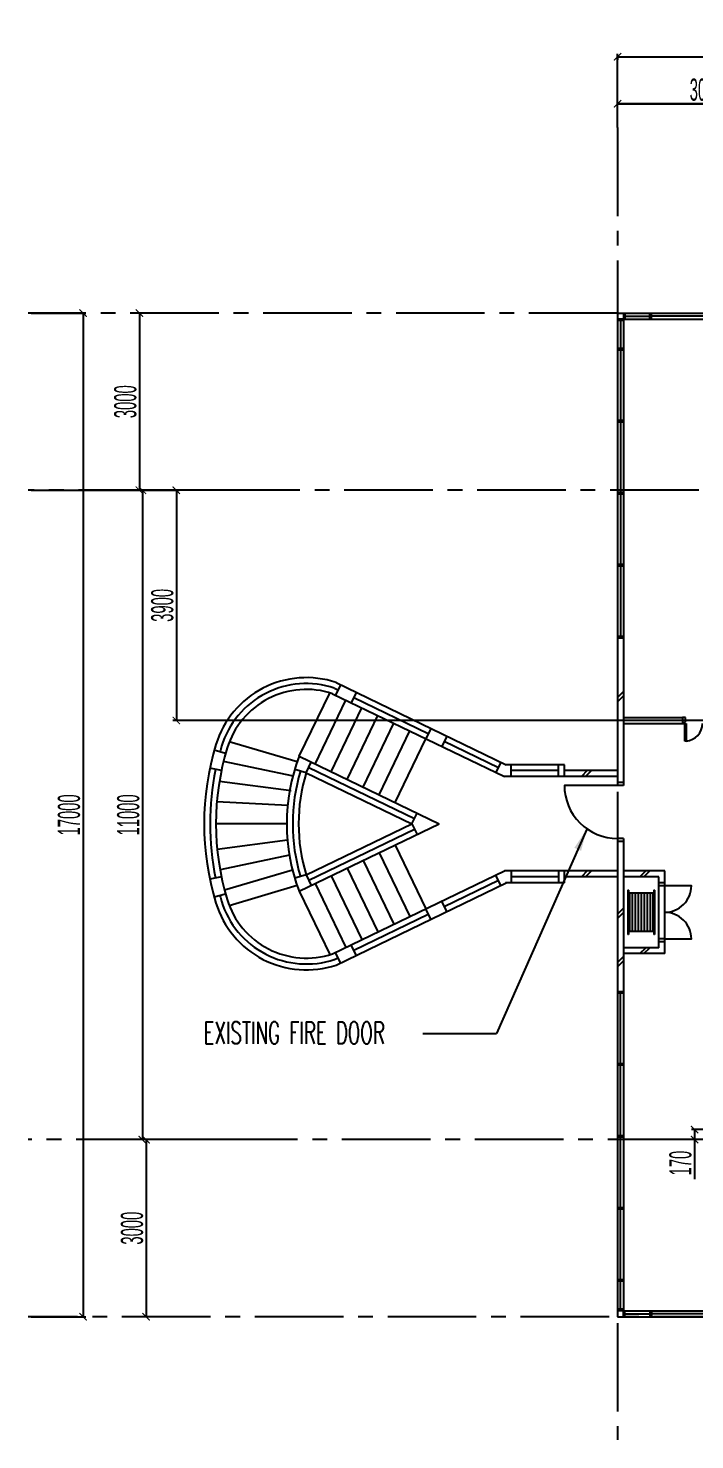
# Model space of a CAD drawing. Extents: x 41709 to 134796, y -159479 to -132526.
# Drawn here: x 41709 to 52994, y -156948 to -133038 of the extents above; entities that cross this region are included whole.
import ezdxf

# ---------------------------------------------------------------- set-up
doc = ezdxf.new("R2010")
doc.units = 0
doc.header["$LTSCALE"] = 1000
doc.header["$MEASUREMENT"] = 0
doc.header["$PDMODE"] = 34
doc.header["$PDSIZE"] = -5
doc.linetypes.add('CENTER2', pattern=[1.125, 0.75, -0.125, 0.125, -0.125])
doc.linetypes.add('PHANTOM', pattern=[2.5, 1.25, -0.25, 0.25, -0.25, 0.25, -0.25])
doc.layers.get('DEFPOINTS').update_dxf_attribs({"linetype": 'CONTINUOUS'})
for name, color, linetype in [('DIM', 9, 'CONTINUOUS'), ('DIM3', 9, 'CONTINUOUS'), ('EX-WALL', 7, 'CONTINUOUS'), ('EX-WIN', 9, 'CONTINUOUS'), ('GRIDLINE', 8, 'PHANTOM'), ('NEUWALL', 3, 'CONTINUOUS'), ('SPEC', 1, 'CONTINUOUS')]:
    doc.layers.add(name, color=color, linetype=linetype)
doc.styles.add('R100', font='ic-romns.shx', dxfattribs={"width": 0.5, "height": 375})
doc.styles.add('ROMANS', font='SIMPLEX.shx')
doc.dimstyles.new('R100', dxfattribs={"dimtxt": 375, "dimasz": 125, "dimexe": 50, "dimexo": 50, "dimgap": 50, "dimtad": 1, "dimdec": 0, "dimzin": 0, "dimdsep": 46, "dimtxsty": 'R100', "dimblk": 'ARCHTICK', "dimcen": 0.09, "dimclrd": 8, "dimclre": 8, "dimclrt": 2, "dimadec": 0, "dimazin": 0, "dimtfac": 0.57971, "dimtdec": 0, "dimtofl": 0, "dimtmove": 0, "dimatfit": 3, "dimldrblk": 'ARCHTICK', "dimfxl": 0, "dimtolj": 1, "dimtzin": 0, "dimarcsym": 0})

# ---------------------------------------------------------------- blocks, each defined once
blk = doc.blocks.new('_ArchTick')
at = {"layer": 'NEUWALL', "color": 0, "const_width": 0.15}
blk.add_lwpolyline([(-0.5, -0.5), (0.5, 0.5)], dxfattribs=at)
blk = doc.blocks.new('*D80')
at = {"layer": 'DEFPOINTS', "color": 0}
for p in [(124787, -133521), (51687, -134770), (124787, -134796)]:
    blk.add_point(p, dxfattribs=at)
at = {"layer": 'DIM', "color": 8, "lineweight": -2}
for p, q in [((51687, -134720), (51687, -133471)), ((51687, -133521), (124787, -133521)), ((124787, -134746), (124787, -133471))]:
    blk.add_line(p, q, dxfattribs=at)
at = {"layer": 'DIM', "color": 8, "lineweight": -2, "xscale": 125, "yscale": 125, "zscale": 125, "rotation": 180}
blk.add_blockref('_ArchTick', (51687, -133521), dxfattribs=at)
at = {"layer": 'DIM', "color": 8, "lineweight": -2, "xscale": 125, "yscale": 125, "zscale": 125}
blk.add_blockref('_ArchTick', (124787, -133521), dxfattribs=at)
at = {"layer": 'DIM', "color": 2, "insert": (88237, -133284), "char_height": 375, "attachment_point": 5, "style": 'R100'}
blk.add_mtext('\\A1;73100', dxfattribs=at)
blk = doc.blocks.new('*D95')
at = {"layer": 'DEFPOINTS', "color": 0}
for p in [(54687, -134318), (51687, -134770), (54687, -134770)]:
    blk.add_point(p, dxfattribs=at)
at = {"layer": 'DIM', "color": 8, "lineweight": -2}
for p, q in [((51687, -134720), (51687, -134268)), ((51687, -134318), (54687, -134318)), ((54687, -134720), (54687, -134268))]:
    blk.add_line(p, q, dxfattribs=at)
at = {"layer": 'DIM', "color": 8, "lineweight": -2, "xscale": 125, "yscale": 125, "zscale": 125, "rotation": 180}
blk.add_blockref('_ArchTick', (51687, -134318), dxfattribs=at)
at = {"layer": 'DIM', "color": 8, "lineweight": -2, "xscale": 125, "yscale": 125, "zscale": 125}
blk.add_blockref('_ArchTick', (54687, -134318), dxfattribs=at)
at = {"layer": 'DIM', "color": 2, "insert": (53187, -134080), "char_height": 375, "attachment_point": 5, "style": 'R100'}
blk.add_mtext('\\A1;3000', dxfattribs=at)
blk = doc.blocks.new('*D144')
at = {"layer": 'DEFPOINTS', "color": 0}
for p in [(44712, -151864), (43704, -154864), (44836, -154864)]:
    blk.add_point(p, dxfattribs=at)
at = {"layer": 'NEUWALL', "color": 8, "lineweight": -2}
for p, q in [((44662, -151864), (43654, -151864)), ((43704, -151864), (43704, -154864)), ((44786, -154864), (43654, -154864))]:
    blk.add_line(p, q, dxfattribs=at)
at = {"layer": 'NEUWALL', "color": 8, "lineweight": -2, "xscale": 125, "yscale": 125, "zscale": 125}
for p, rotation in [((43704, -151864), 90), ((43704, -154864), 270)]:
    blk.add_blockref('_ArchTick', p, dxfattribs=dict(at, rotation=rotation))
at = {"layer": 'NEUWALL', "color": 7, "insert": (43467, -153364), "char_height": 375, "attachment_point": 5, "rotation": 90, "style": 'R100'}
blk.add_mtext('\\A1;3000', dxfattribs=at)
blk = doc.blocks.new('*D145')
at = {"layer": 'DEFPOINTS', "color": 0}
for p in [(45359, -140864), (43642, -151864), (45359, -151864)]:
    blk.add_point(p, dxfattribs=at)
at = {"layer": 'NEUWALL', "color": 8, "lineweight": -2}
for p, q in [((45309, -140864), (43592, -140864)), ((43642, -140864), (43642, -151864)), ((45309, -151864), (43592, -151864))]:
    blk.add_line(p, q, dxfattribs=at)
at = {"layer": 'NEUWALL', "color": 8, "lineweight": -2, "xscale": 125, "yscale": 125, "zscale": 125}
for p, rotation in [((43642, -140864), 90), ((43642, -151864), 270)]:
    blk.add_blockref('_ArchTick', p, dxfattribs=dict(at, rotation=rotation))
at = {"layer": 'NEUWALL', "color": 7, "insert": (43404, -146364), "char_height": 375, "attachment_point": 5, "rotation": 90, "style": 'R100'}
blk.add_mtext('\\A1;11000', dxfattribs=at)
blk = doc.blocks.new('*D146')
at = {"layer": 'DEFPOINTS', "color": 0}
for p in [(41709, -140864), (44217, -144764), (51317, -144764)]:
    blk.add_point(p, dxfattribs=at)
at = {"layer": 'NEUWALL', "color": 8, "lineweight": -2}
for p, q in [((41759, -140864), (44267, -140864)), ((44217, -140864), (44217, -144764)), ((51267, -144764), (44167, -144764))]:
    blk.add_line(p, q, dxfattribs=at)
at = {"layer": 'NEUWALL', "color": 8, "lineweight": -2, "xscale": 125, "yscale": 125, "zscale": 125}
for p, rotation in [((44217, -140864), 90), ((44217, -144764), 270)]:
    blk.add_blockref('_ArchTick', p, dxfattribs=dict(at, rotation=rotation))
at = {"layer": 'NEUWALL', "color": 7, "insert": (43980, -142814), "char_height": 375, "attachment_point": 5, "rotation": 90, "style": 'R100'}
blk.add_mtext('\\A1;3900', dxfattribs=at)
blk = doc.blocks.new('*D147')
at = {"layer": 'DEFPOINTS', "color": 0}
for p in [(44836, -137864), (43592, -140864), (45309, -140864)]:
    blk.add_point(p, dxfattribs=at)
at = {"layer": 'NEUWALL', "color": 8, "lineweight": -2}
for p, q in [((44786, -137864), (43542, -137864)), ((43592, -137864), (43592, -140864)), ((45259, -140864), (43542, -140864))]:
    blk.add_line(p, q, dxfattribs=at)
at = {"layer": 'NEUWALL', "color": 8, "lineweight": -2, "xscale": 125, "yscale": 125, "zscale": 125}
for p, rotation in [((43592, -137864), 90), ((43592, -140864), 270)]:
    blk.add_blockref('_ArchTick', p, dxfattribs=dict(at, rotation=rotation))
at = {"layer": 'NEUWALL', "color": 7, "insert": (43354, -139364), "char_height": 375, "attachment_point": 5, "rotation": 90, "style": 'R100'}
blk.add_mtext('\\A1;3000', dxfattribs=at)
blk = doc.blocks.new('*D148')
at = {"layer": 'DEFPOINTS', "color": 0}
for p in [(41709, -137864), (41709, -154864), (42637, -154864)]:
    blk.add_point(p, dxfattribs=at)
at = {"layer": 'NEUWALL', "color": 8, "lineweight": -2}
for p, q in [((41759, -137864), (42687, -137864)), ((42637, -137864), (42637, -154864)), ((41759, -154864), (42687, -154864))]:
    blk.add_line(p, q, dxfattribs=at)
at = {"layer": 'NEUWALL', "color": 8, "lineweight": -2, "xscale": 125, "yscale": 125, "zscale": 125}
for p, rotation in [((42637, -137864), 90), ((42637, -154864), 270)]:
    blk.add_blockref('_ArchTick', p, dxfattribs=dict(at, rotation=rotation))
at = {"layer": 'NEUWALL', "color": 7, "insert": (42400, -146364), "char_height": 375, "attachment_point": 5, "rotation": 90, "style": 'R100'}
blk.add_mtext('\\A1;17000', dxfattribs=at)
blk = doc.blocks.new('*D149')
at = {"layer": 'DEFPOINTS', "color": 0}
for p in [(53596, -151694), (52990, -151864), (53543, -151864)]:
    blk.add_point(p, dxfattribs=at)
at = {"layer": 'NEUWALL', "color": 8, "lineweight": -2}
for p, q in [((53546, -151694), (52940, -151694)), ((52990, -151694), (52990, -151864)), ((53493, -151864), (52940, -151864)), ((52990, -151864), (52990, -152535))]:
    blk.add_line(p, q, dxfattribs=at)
at = {"layer": 'NEUWALL', "color": 8, "lineweight": -2, "xscale": 125, "yscale": 125, "zscale": 125}
for p, rotation in [((52990, -151694), 90), ((52990, -151864), 270)]:
    blk.add_blockref('_ArchTick', p, dxfattribs=dict(at, rotation=rotation))
at = {"layer": 'NEUWALL', "color": 7, "insert": (52752, -152262), "char_height": 375, "attachment_point": 5, "rotation": 90, "style": 'R100'}
blk.add_mtext('\\A1;170', dxfattribs=at)
blk = doc.blocks.new('*D178')
at = {"layer": 'DEFPOINTS', "color": 0}
for p in [(51687, -134318), (51687, -134318), (54687, -134318)]:
    blk.add_point(p, dxfattribs=at)
at = {"layer": 'NEUWALL', "color": 8, "lineweight": -2}
blk.add_line((54687, -134318), (51687, -134318), dxfattribs=at)
at = {"layer": 'NEUWALL', "color": 8, "lineweight": -2, "xscale": 125, "yscale": 125, "zscale": 125, "rotation": 180}
blk.add_blockref('_ArchTick', (51687, -134318), dxfattribs=at)
at = {"layer": 'NEUWALL', "color": 8, "lineweight": -2, "xscale": 125, "yscale": 125, "zscale": 125}
blk.add_blockref('_ArchTick', (54687, -134318), dxfattribs=at)
at = {"layer": 'NEUWALL', "color": 7, "insert": (53187, -134080), "char_height": 375, "attachment_point": 5, "style": 'R100'}
blk.add_mtext('\\A1;3000', dxfattribs=at)
blk = doc.blocks.new('*D202')
at = {"layer": 'DEFPOINTS', "color": 0}
for p in [(51687, -133471), (124787, -133459), (124787, -133521)]:
    blk.add_point(p, dxfattribs=at)
at = {"layer": 'NEUWALL', "color": 8, "lineweight": -2}
for p, q in [((51687, -133521), (51687, -133571)), ((51687, -133521), (124787, -133521)), ((124787, -133509), (124787, -133571))]:
    blk.add_line(p, q, dxfattribs=at)
at = {"layer": 'NEUWALL', "color": 8, "lineweight": -2, "xscale": 125, "yscale": 125, "zscale": 125, "rotation": 180}
blk.add_blockref('_ArchTick', (51687, -133521), dxfattribs=at)
at = {"layer": 'NEUWALL', "color": 8, "lineweight": -2, "xscale": 125, "yscale": 125, "zscale": 125}
blk.add_blockref('_ArchTick', (124787, -133521), dxfattribs=at)
at = {"layer": 'NEUWALL', "color": 7, "insert": (88237, -133284), "char_height": 375, "attachment_point": 5, "style": 'R100'}
blk.add_mtext('\\A1;73100', dxfattribs=at)

msp = doc.modelspace()

# ---------------------------------------------------------------- linework, layer by layer
at = {"layer": 'DIM', "color": 7}
msp.add_line((52786.7, -144763.6), (51317.3, -144763.6), dxfattribs=at)
at = {"layer": 'DIM3', "color": 7}
msp.add_line((48387.3, -150066.8), (49638.7, -150066.8), dxfattribs=at)
at = {"layer": 'EX-WALL', "color": 7}
for p, q in [((51686.7, -143368.6), (51686.7, -145863.6)), ((51786.7, -143368.6), (51686.7, -143368.6)), ((51786.7, -143368.6), (51786.7, -145863.6)), ((46993.3, -144158.8), (46908.9, -144333.7)), ((46923.2, -144120.4), (49802.9, -145513.6)), ((46297.6, -145371.2), (46818.8, -144290.3)), ((46860, -144310.1), (49770.5, -145713.6)), ((46891.6, -144215.3), (46952, -144244.4)), ((47263.5, -144289.1), (47179.1, -144464)), ((47222.1, -144374.9), (48482.7, -144983.8)), ((51786.7, -144274.2), (51686.7, -144375.5)), ((51786.7, -144345.4), (51686.7, -144446.7)), ((46567.8, -145501.5), (47089, -144420.6)), ((46838, -145631.8), (47359.3, -144550.9)), ((47108.3, -145762.1), (47629.5, -144681.2)), ((47378.5, -145892.4), (47899.7, -144811.5)), ((46263.2, -145465.6), (45112.2, -145126)), ((47648.7, -146022.7), (48169.9, -144941.8)), ((47918.9, -146153), (48440.1, -145072.1)), ((48524.5, -144897.2), (48440.1, -145072.1)), ((48794.7, -145027.5), (48710.4, -145202.4)), ((48752.9, -145114.3), (49670.7, -145557.6)), ((45051.1, -145322.1), (44858.6, -145267.9)), ((46297.6, -145371.2), (48666.8, -146513.6)), ((44979.7, -145613.6), (44784, -145572.7)), ((46201.5, -145709.5), (45015, -145458.8)), ((46413.9, -145649.3), (46222.4, -145591.7)), ((46413.9, -145649.3), (46500.8, -145469.2)), ((46457.3, -145559.2), (48249.7, -146423.6)), ((49712.9, -145470.2), (49628.5, -145645.2)), ((50786.7, -145513.6), (49802.9, -145513.6)), ((49886.7, -145713.6), (49886.7, -145513.6)), ((50686.7, -145713.6), (50686.7, -145513.6)), ((50786.7, -145713.6), (50786.7, -145513.6)), ((51686.7, -145613.6), (50786.7, -145613.6)), ((51173.1, -145613.6), (51074.4, -145713.6)), ((51243.4, -145613.6), (51144.6, -145713.6)), ((46159.4, -145956.1), (44945.4, -145797.3)), ((46413.9, -145649.3), (48206.3, -146513.6)), ((51686.7, -145713.6), (49770.5, -145713.6)), ((51786.7, -145813.6), (51686.7, -145813.6)), ((51786.7, -145863.6), (51686.7, -145863.6)), ((46101.8, -146203.5), (44902.5, -146141.2)), ((46086.7, -146513.6), (44886.7, -146513.6)), ((46297.6, -147656.1), (48666.8, -146513.6)), ((46413.9, -147378), (48206.3, -146513.6)), ((48206.3, -146513.6), (48293.2, -146333.5)), ((48206.3, -146513.6), (48293.2, -146693.8)), ((46099, -146794), (44908.4, -146949.7)), ((46457.3, -147468), (48249.7, -146603.7)), ((51686.7, -146763.6), (51686.7, -149358.6)), ((51786.7, -146763.6), (51686.7, -146763.6)), ((51786.7, -146763.6), (51686.7, -146763.6)), ((51786.7, -146763.6), (51786.7, -149358.6)), ((46131.5, -147047.5), (44956.8, -147295.8)), ((47648.7, -147004.6), (48169.9, -148085.4)), ((47918.9, -146874.2), (48440.1, -147955.1)), ((51786.7, -146813.6), (51686.7, -146813.6)), ((51786.7, -146813.6), (51686.7, -146813.6)), ((47108.3, -147265.2), (47629.5, -148346.1)), ((47378.5, -147134.9), (47899.7, -148215.8)), ((44979.7, -147413.6), (44784, -147454.5)), ((46184.8, -147299.7), (45033.2, -147639.5)), ((46413.9, -147378), (46222.4, -147435.6)), ((46413.9, -147378), (46500.8, -147558.1)), ((46567.8, -147525.8), (47089, -148606.7)), ((46838, -147395.5), (47359.3, -148476.4)), ((46860, -148717.1), (49770.5, -147313.6)), ((46923.2, -148906.9), (49802.9, -147513.6)), ((48752.9, -147913), (49670.7, -147469.7)), ((49712.9, -147557.1), (49628.5, -147382.1)), ((51686.7, -147313.6), (49770.5, -147313.6)), ((50786.7, -147513.6), (49786.7, -147513.6)), ((49886.7, -147313.6), (49886.7, -147513.6)), ((50686.7, -147313.6), (50686.7, -147513.6)), ((50786.7, -147513.6), (50786.7, -147313.6)), ((51686.7, -147413.6), (50786.7, -147413.6)), ((51173.1, -147313.6), (51074.4, -147413.6)), ((51243.4, -147313.6), (51144.6, -147413.6)), ((52062.4, -147413.6), (52163.6, -147313.6)), ((52133.5, -147413.6), (52234.8, -147313.6)), ((52486.7, -147513.6), (52386.7, -147513.6)), ((45051.1, -147705.2), (44858.6, -147759.4)), ((46263.2, -147561.7), (45112.2, -147901.2)), ((46297.6, -147656.1), (46818.8, -148737)), ((51861.7, -147638.6), (51861.7, -148388.6)), ((51871.7, -147638.6), (51861.7, -147638.6)), ((51871.7, -147638.6), (51871.7, -148388.6)), ((52301.7, -147688.6), (51871.7, -147688.6)), ((51886.7, -147688.6), (51886.7, -148338.6)), ((51936.7, -147688.6), (51936.7, -148338.6)), ((51986.7, -147688.6), (51986.7, -148338.6)), ((52036.7, -147688.6), (52036.7, -148338.6)), ((52086.7, -147688.6), (52086.7, -148338.6)), ((52136.7, -147688.6), (52136.7, -148338.6)), ((52186.7, -147688.6), (52186.7, -148338.6)), ((52236.7, -147688.6), (52236.7, -148338.6)), ((52286.7, -147688.6), (52286.7, -148338.6)), ((52301.7, -147638.6), (52301.7, -148388.6)), ((52311.7, -147638.6), (52301.7, -147638.6)), ((52311.7, -147638.6), (52311.7, -148388.6)), ((52486.7, -147563.6), (52386.7, -147563.6)), ((48524.5, -148130.1), (48440.1, -147955.1)), ((48794.7, -147999.8), (48710.4, -147824.8)), ((51786.7, -147945.9), (51686.7, -148047.2)), ((47222.1, -148652.4), (48482.7, -148043.5)), ((51786.7, -148017.1), (51686.7, -148118.4)), ((51871.7, -148388.6), (51861.7, -148388.6)), ((52301.7, -148338.6), (51871.7, -148338.6)), ((52311.7, -148388.6), (52301.7, -148388.6)), ((52486.7, -148463.6), (52386.7, -148463.6)), ((46993.3, -148868.5), (46908.9, -148693.5)), ((47263.5, -148738.2), (47179.1, -148563.2)), ((52062.4, -148713.6), (52163.6, -148613.6)), ((52133.5, -148713.6), (52234.8, -148613.6)), ((52486.7, -148513.6), (52386.7, -148513.6)), ((46891.6, -148812), (46952, -148782.8)), ((51786.7, -148762.3), (51686.7, -148863.6)), ((51786.7, -148833.5), (51686.7, -148934.8)), ((51786.7, -149358.6), (51686.7, -149358.6))]:
    msp.add_line(p, q, dxfattribs=at)
for points in [[(51686.7, -145863.6), (50786.7, -145863.6, 0.4142136), (51686.7, -146763.6)], [(52486.7, -148463.6), (52936.7, -148463.6, 0.4142136), (52486.7, -148013.6, 0.4142136), (52936.7, -147563.6), (52486.7, -147563.6)]]:
    msp.add_lwpolyline(points, format="xyb", dxfattribs=at)
for centre, radius, start, end in [((46417.2, -145638.3), 1600, 71.56505, 163.03533), ((46417.2, -145638.3), 1500, 71.56505, 163.03533), ((46417.2, -145638.3), 1400, 71.56505, 163.03533), ((49286.7, -146513.6), 4600, 163.03533, 196.96467), ((49286.7, -146513.6), 4400, 163.03533, 196.96467), ((49286.7, -146513.6), 4500, 163.03533, 164.28754), ((49286.7, -146513.6), 3200, 159.08285, 200.91715), ((49286.7, -146513.6), 4500, 168.19711, 191.80289), ((49286.7, -146513.6), 3100, 163.25525, 196.74475), ((49286.7, -146513.6), 3000, 163.25525, 196.74475), ((49286.7, -146513.6), 4500, 195.71246, 196.96467), ((46417.2, -147389), 1600, 196.96467, 288.43495), ((46417.2, -147389), 1500, 196.96467, 288.43495), ((46417.2, -147389), 1400, 196.96467, 288.43495)]:
    msp.add_arc(centre, radius, start, end, dxfattribs=at)
at = {"layer": 'EX-WIN', "color": 7}
for p, q in [((51686.7, -137863.6), (124786.7, -137863.6)), ((51686.7, -137863.6), (51686.7, -143368.6)), ((51786.7, -137863.6), (51786.7, -137963.6)), ((51811.7, -137863.6), (51811.7, -137963.6)), ((51811.7, -137913.6), (52234.2, -137913.6)), ((52234.2, -137963.6), (52234.2, -137863.6)), ((52259.2, -137963.6), (52259.2, -137863.6)), ((53454.2, -137913.6), (52259.2, -137913.6)), ((51786.7, -137963.6), (51686.7, -137963.6)), ((51786.7, -137988.6), (51686.7, -137988.6)), ((51736.7, -137988.6), (51736.7, -138463.6)), ((51786.7, -137963.6), (124686.7, -137963.6)), ((51786.7, -137963.6), (51786.7, -143368.6)), ((51786.7, -138463.6), (51686.7, -138463.6)), ((51786.7, -138488.6), (51686.7, -138488.6)), ((51736.7, -138488.6), (51736.7, -139683.6)), ((51786.7, -139683.6), (51686.7, -139683.6)), ((51786.7, -139708.6), (51686.7, -139708.6)), ((51736.7, -139708.6), (51736.7, -140903.6)), ((51786.7, -140903.6), (51686.7, -140903.6)), ((51786.7, -140928.6), (51686.7, -140928.6)), ((51736.7, -140928.6), (51736.7, -142123.6)), ((51786.7, -142123.6), (51686.7, -142123.6)), ((51786.7, -142148.6), (51686.7, -142148.6)), ((51736.7, -142148.6), (51736.7, -143343.6)), ((51786.7, -143343.6), (51686.7, -143343.6)), ((50686.7, -145613.6), (49886.7, -145613.6)), ((50686.7, -147413.6), (49886.7, -147413.6)), ((51686.7, -149358.6), (51686.7, -154863.6)), ((51786.7, -149383.6), (51686.7, -149383.6)), ((51736.7, -150578.6), (51736.7, -149383.6)), ((51786.7, -149358.6), (51786.7, -154763.6)), ((51786.7, -150578.6), (51686.7, -150578.6)), ((51786.7, -150603.6), (51686.7, -150603.6)), ((51736.7, -151798.6), (51736.7, -150603.6)), ((51786.7, -151798.6), (51686.7, -151798.6)), ((51786.7, -151823.6), (51686.7, -151823.6)), ((51736.7, -153018.6), (51736.7, -151823.6)), ((51786.7, -153018.6), (51686.7, -153018.6)), ((51786.7, -153043.6), (51686.7, -153043.6)), ((51736.7, -154238.6), (51736.7, -153043.6)), ((51786.7, -154238.6), (51686.7, -154238.6)), ((51786.7, -154263.6), (51686.7, -154263.6)), ((51736.7, -154738.6), (51736.7, -154263.6)), ((51786.7, -154738.6), (51686.7, -154738.6)), ((51786.7, -154763.6), (51686.7, -154763.6)), ((51686.7, -154863.6), (124786.7, -154863.6)), ((51786.7, -154763.6), (124686.7, -154763.6)), ((51786.7, -154863.6), (51786.7, -154763.6)), ((51811.7, -154863.6), (51811.7, -154763.6)), ((51811.7, -154813.6), (52234.2, -154813.6)), ((52234.2, -154763.6), (52234.2, -154863.6)), ((52259.2, -154763.6), (52259.2, -154863.6)), ((53454.2, -154813.6), (52259.2, -154813.6))]:
    msp.add_line(p, q, dxfattribs=at)
at = {"layer": 'GRIDLINE', "color": 7, "linetype": 'CENTER2', "ltscale": 2}
for p, q in [((51686.7, -134720.2), (51686.7, -156948.1)), ((51686.7, -137863.6), (41709.3, -137863.6)), ((134060.2, -140863.6), (41709.3, -140863.6)), ((54086.7, -144763.6), (44154.8, -144763.6)), ((134019.8, -151863.6), (41709.3, -151863.6)), ((134795.5, -154863.6), (41709.3, -154863.6))]:
    msp.add_line(p, q, dxfattribs=at)
at = {"layer": 'NEUWALL', "color": 7}
for p, q in [((51786.7, -144713.6), (52786.7, -144713.6)), ((51786.7, -144813.6), (52786.7, -144813.6)), ((52786.7, -144713.6), (52786.7, -144813.6)), ((52836.7, -144713.6), (52786.7, -144713.6)), ((52786.7, -144813.6), (52848.7, -144813.6)), ((52823.7, -145114.1), (52823.7, -144788.6)), ((52823.7, -144788.6), (52836.7, -144788.6)), ((52836.7, -144788.6), (52836.7, -144713.6)), ((52848.7, -144813.6), (52848.7, -145113.6)), ((52848.7, -145113.6), (52823.7, -145114.1)), ((52486.7, -147313.6), (51786.7, -147313.6)), ((52386.7, -147413.6), (51786.7, -147413.6)), ((52386.7, -147563.6), (52386.7, -147413.6)), ((52486.7, -147563.6), (52486.7, -147313.6)), ((52386.7, -148463.6), (52386.7, -147563.6)), ((52486.7, -148463.6), (52486.7, -147563.6)), ((52386.7, -148613.6), (52386.7, -148463.6)), ((52486.7, -148613.6), (52486.7, -148463.6)), ((52486.7, -148713.6), (52486.7, -148463.6)), ((52386.7, -148613.6), (51786.7, -148613.6)), ((52486.7, -148713.6), (51786.7, -148713.6))]:
    msp.add_line(p, q, dxfattribs=at)
msp.add_arc((52823.7, -144813.6), 301, 274.76364, 0, dxfattribs=at)
at = {"layer": 'SPEC', "color": 7}
msp.add_line((51164.1, -146603.5), (49638.7, -150066.8), dxfattribs=at)
at = {"layer": 'SPEC', "color": 7, "linetype": 'ByBlock'}
msp.add_solid([(51164.1, -146603.5), (50955.7, -146921.5), (51070.1, -146971.9)], dxfattribs=at)

# ---------------------------------------------------------------- texts
at = {"layer": 'SPEC', "color": 7, "ltscale": 500, "style": 'ROMANS', "width": 0.6}
msp.add_text('EXISTING FIRE DOOR ', height=375, dxfattribs=at).set_placement((44678.8, -150242.3))

# ---------------------------------------------------------------- dimensions: what is measured, and where the dimension line sits
at = {"layer": 'DIM', "color": 7}
for base, p2, picture, middle in [((124786.7, -133521.4), (124786.7, -134795.8), '*D80', (88236.7, -133283.9)), ((54686.7, -134318), (54686.7, -134770.2), '*D95', (53186.7, -134080.5))]:
    dim = msp.add_linear_dim(base=base, p1=(51686.7, -134770.2), p2=p2, dimstyle='R100', dxfattribs=at)
    dim.commit()
    dim.dimension.update_dxf_attribs({"geometry": picture, "text_midpoint": middle})
at = {"layer": 'NEUWALL'}
for base, p1, p2, picture, middle in [((124786.7, -133521.4), (51686.7, -133471.4), (124786.7, -133458.9), '*D202', (88236.7, -133283.9)), ((51686.7, -134318), (54686.7, -134318), (51686.7, -134318), '*D178', (53186.7, -134080.5))]:
    dim = msp.add_linear_dim(base=base, p1=p1, p2=p2, dimstyle='R100', override={"dimclrt": 7}, dxfattribs=at)
    dim.commit()
    dim.dimension.update_dxf_attribs({"geometry": picture, "text_midpoint": middle})
for base, p1, p2, picture, middle in [((42637.2, -154863.6), (41709.3, -137863.6), (41709.3, -154863.6), '*D148', (42399.7, -146363.6)), ((43591.5, -140863.6), (44836.1, -137863.6), (45309, -140863.6), '*D147', (43354, -139363.6)), ((44217.3, -144763.6), (41709.3, -140863.6), (51317.3, -144763.6), '*D146', (43979.8, -142813.6)), ((43641.5, -151863.6), (45359, -140863.6), (45359, -151863.6), '*D145', (43404, -146363.6)), ((43704, -154863.6), (44711.9, -151863.6), (44836.1, -154863.6), '*D144', (43466.5, -153363.6)), ((52989.7, -151863.6), (53595.8, -151693.6), (53542.9, -151863.6), '*D149', (52752.2, -152261.8))]:
    dim = msp.add_linear_dim(base=base, p1=p1, p2=p2, angle=90, dimstyle='R100', override={"dimclrt": 7}, dxfattribs=at)
    dim.commit()
    dim.dimension.update_dxf_attribs({"geometry": picture, "text_midpoint": middle})

doc.saveas('drawing.dxf')
